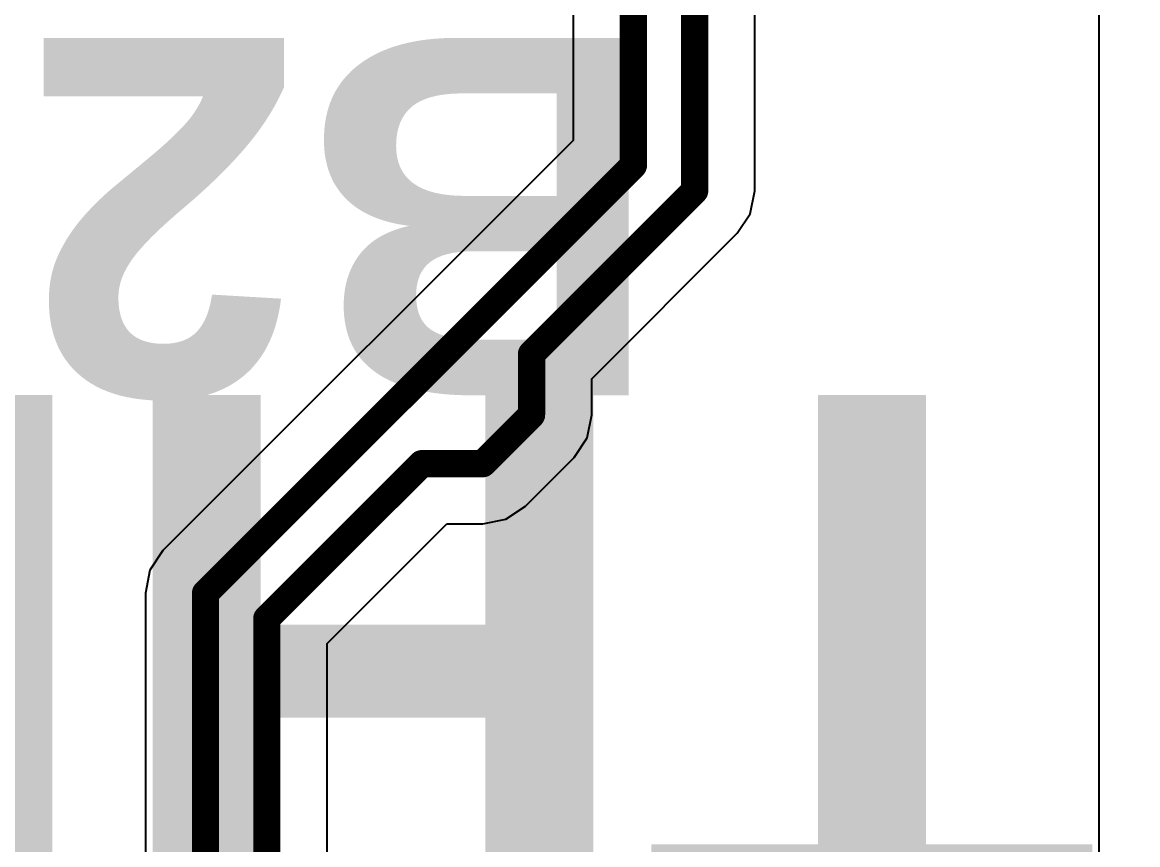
# Model space of a CAD drawing. Header units: inches. Extents: x -11 to 5379, y 0 to 5429.
# Drawn here: x 72.93 to 79.17, y 87.44 to 92.04 of the extents above; entities that cross this region are included whole.
import ezdxf

# ---------------------------------------------------------------- set-up
doc = ezdxf.new("R2010")
doc.units = ezdxf.units.IN
doc.layers.add('Top Layer', color=1, linetype='Continuous')
doc.layers.add('Top Overlay', color=2, linetype='Continuous')
doc.styles.add('Arial_Bold', font='', dxfattribs={"height": 0.2})
doc.styles.get('Arial_Bold').set_extended_font_data('Arial', bold=True)

msp = doc.modelspace()

# ---------------------------------------------------------------- linework, layer by layer
at = {"layer": 'Top Layer'}
for p, q in [((78.9494484, 94.48524664), (78.9494484, 85.84679046)), ((77.02518249999999, 91.10187773999999), (77.02518249999999, 94.36706806)), ((76.00894373999999, 92.53198155999999), (76.00894373999999, 91.38336308)), ((76.00894373999999, 91.38336308), (73.7140385, 89.08845783999999)), ((76.9995539, 90.97303878), (77.02518249999999, 91.10187773999999)), ((76.92657462, 90.86381623999999), (76.9995539, 90.97303878)), ((76.11244366, 90.04968527999999), (76.92657462, 90.86381623999999)), ((76.11244366, 89.84753429999999), (76.11244366, 90.04968527999999)), ((76.08681505999999, 89.71869534), (76.11244366, 89.84753429999999)), ((76.01383578, 89.60947279999999), (76.08681505999999, 89.71869534)), ((75.74117186, 89.33680887999999), (76.01383578, 89.60947279999999)), ((75.63194931999999, 89.2638296), (75.74117186, 89.33680887999999)), ((74.63166937999999, 88.568911), (75.30095938, 89.23820099999999)), ((75.30095938, 89.23820099999999), (75.50311036, 89.23820099999999)), ((75.50311036, 89.23820099999999), (75.63194931999999, 89.2638296)), ((73.7140385, 89.08845783999999), (73.64105921999999, 88.9792353)), ((73.64105921999999, 88.9792353), (73.61543062, 88.85039633999999)), ((73.61543062, 88.85039633999999), (73.61543062, 86.00842082)), ((74.63166937999999, 86.28990615999999), (74.63166937999999, 88.568911))]:
    msp.add_line(p, q, dxfattribs=at)
for points in [[(76.68851312, 91.10187773999999, 0.1524, 0.1524, 0), (76.68851312, 94.36706806, 0.1524, 0.1524, 0)], [(76.34561312, 91.24390946, 0.1524, 0.1524, 0), (76.34561312, 94.22503634, 0.1524, 0.1524, 0)], [(73.9521, 88.85039633999999, 0.1524, 0.1524, 0), (76.34561312, 91.24390946, 0.1524, 0.1524, 0)], [(75.77577428, 90.18913889999999, 0.1524, 0.1524, 0), (76.68851312, 91.10187773999999, 0.1524, 0.1524, 0)], [(75.77577428, 89.84753429999999, 0.1524, 0.1524, 0), (75.77577428, 90.18913889999999, 0.1524, 0.1524, 0)], [(75.50311036, 89.57487038, 0.1524, 0.1524, 0), (75.77577428, 89.84753429999999, 0.1524, 0.1524, 0)], [(74.29499999999999, 88.70836462, 0.1524, 0.1524, 0), (75.16150576, 89.57487038, 0.1524, 0.1524, 0)], [(75.16150576, 89.57487038, 0.1524, 0.1524, 0), (75.50311036, 89.57487038, 0.1524, 0.1524, 0)], [(73.9521, 86.00842082, 0.1524, 0.1524, 0), (73.9521, 88.85039633999999, 0.1524, 0.1524, 0)], [(74.29499999999999, 86.15045253999999, 0.1524, 0.1524, 0), (74.29499999999999, 88.70836462, 0.1524, 0.1524, 0)]]:
    msp.add_lwpolyline(points, format="xyseb", dxfattribs=at)
for points in [[(76.30751312, 91.24390946, 0.0762, 0.0762, 1), (76.38371312, 91.24390946, 0.0762, 0.0762, 1)], [(76.30751312, 91.24390946, 0.0762, 0.0762, 1), (76.38371312, 91.24390946, 0.0762, 0.0762, 1)], [(76.65041312, 91.10187773999999, 0.0762, 0.0762, 1), (76.72661312, 91.10187773999999, 0.0762, 0.0762, 1)], [(76.65041312, 91.10187773999999, 0.0762, 0.0762, 1), (76.72661312, 91.10187773999999, 0.0762, 0.0762, 1)], [(75.73767428, 90.18913889999999, 0.0762, 0.0762, 1), (75.81387428000001, 90.18913889999999, 0.0762, 0.0762, 1)], [(75.73767428, 90.18913889999999, 0.0762, 0.0762, 1), (75.81387428000001, 90.18913889999999, 0.0762, 0.0762, 1)], [(75.73767428, 89.84753429999999, 0.0762, 0.0762, 1), (75.81387428000001, 89.84753429999999, 0.0762, 0.0762, 1)], [(75.73767428, 89.84753429999999, 0.0762, 0.0762, 1), (75.81387428000001, 89.84753429999999, 0.0762, 0.0762, 1)], [(75.12340576, 89.57487038, 0.0762, 0.0762, 1), (75.19960576, 89.57487038, 0.0762, 0.0762, 1)], [(75.12340576, 89.57487038, 0.0762, 0.0762, 1), (75.19960576, 89.57487038, 0.0762, 0.0762, 1)], [(75.46501036, 89.57487038, 0.0762, 0.0762, 1), (75.54121036, 89.57487038, 0.0762, 0.0762, 1)], [(75.46501036, 89.57487038, 0.0762, 0.0762, 1), (75.54121036, 89.57487038, 0.0762, 0.0762, 1)], [(73.914, 88.85039633999999, 0.0762, 0.0762, 1), (73.99019999999999, 88.85039633999999, 0.0762, 0.0762, 1)], [(73.914, 88.85039633999999, 0.0762, 0.0762, 1), (73.99019999999999, 88.85039633999999, 0.0762, 0.0762, 1)], [(74.2569, 88.70836462, 0.0762, 0.0762, 1), (74.33309999999999, 88.70836462, 0.0762, 0.0762, 1)], [(74.2569, 88.70836462, 0.0762, 0.0762, 1), (74.33309999999999, 88.70836462, 0.0762, 0.0762, 1)]]:
    msp.add_lwpolyline(points, format="xyseb", close=True, dxfattribs=at)

# ---------------------------------------------------------------- texts
at = {"layer": 'Top Overlay', "style": 'Arial_Bold'}
for s, height, p in [('B2', 2.00000108, (76.5050667, 91.95737768)), ('DAUGHTHER BOARDS', 2.99999908, (94.3250717, 89.95956353999999))]:
    msp.add_text(s, height=height, rotation=180, dxfattribs=at).set_placement(p)

doc.saveas('drawing.dxf')
